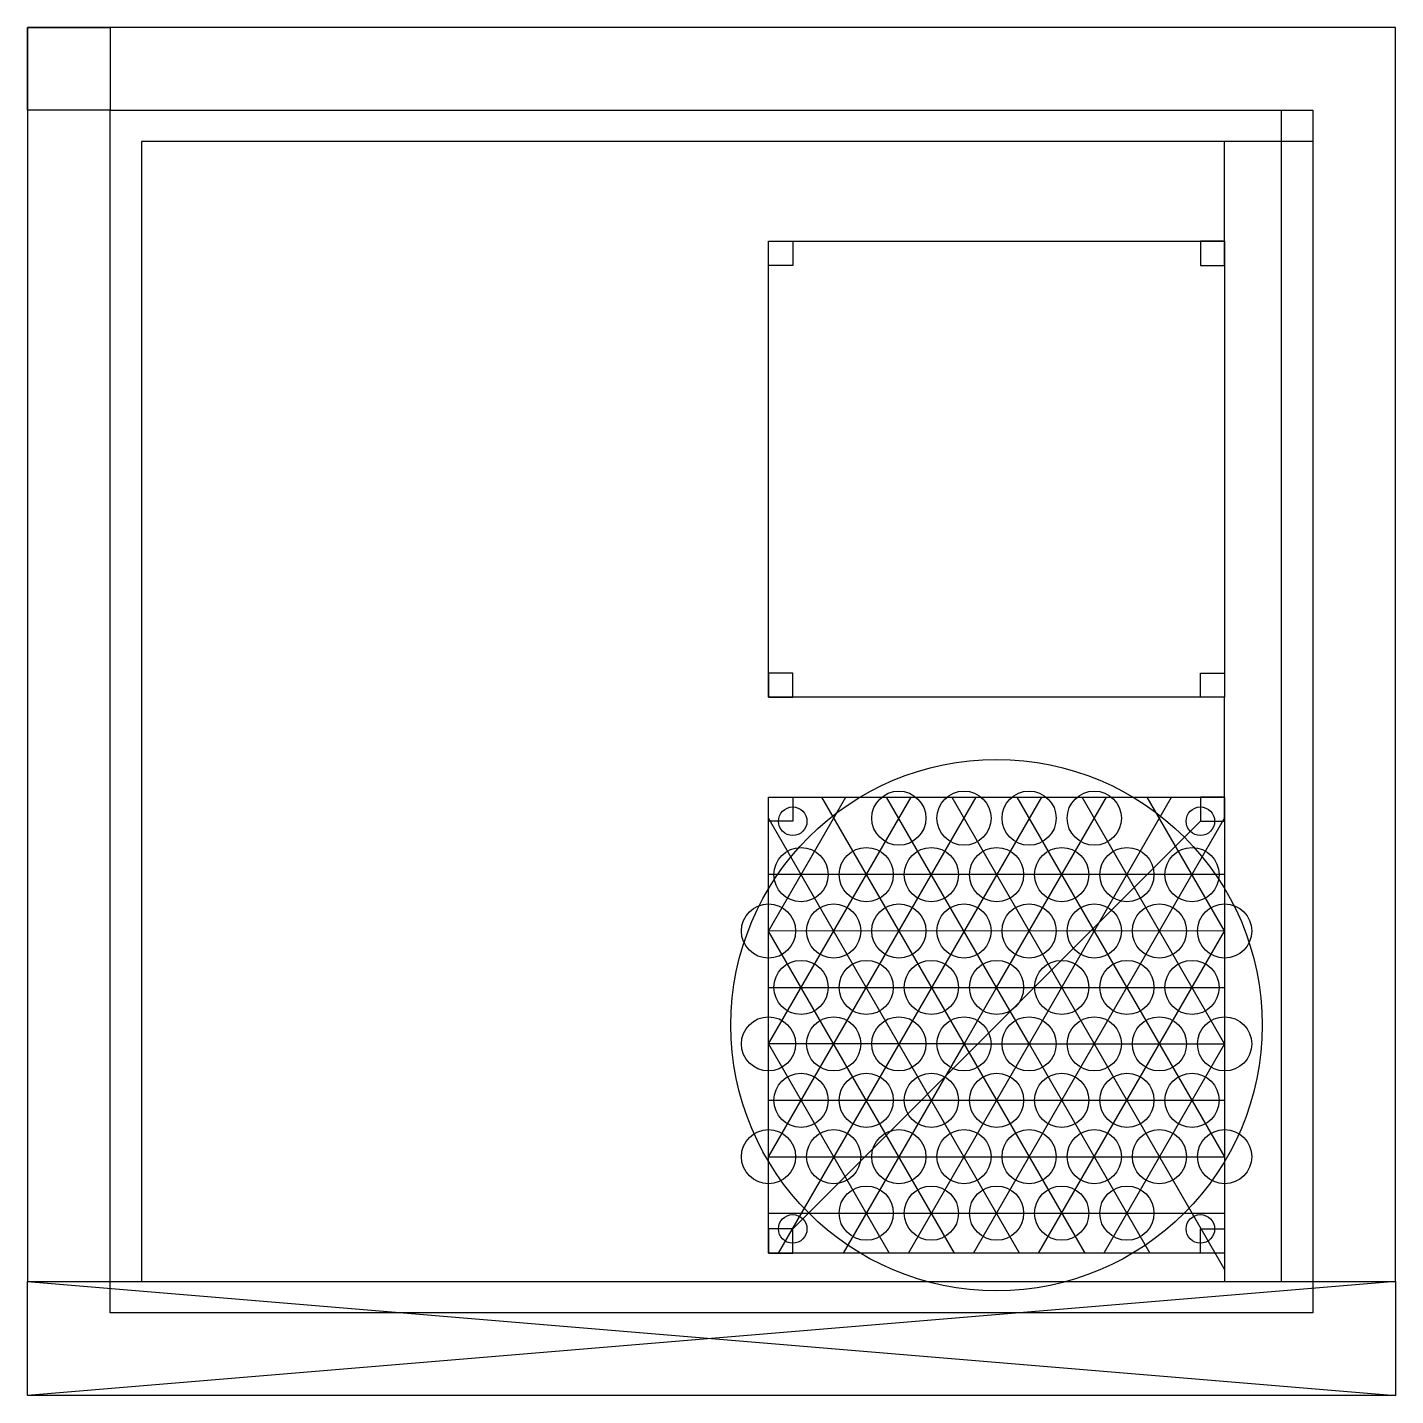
# Model space of a CAD drawing. Header units: millimetres. Extents: x -120 to 120, y -10 to 230.
import ezdxf

# ---------------------------------------------------------------- set-up
doc = ezdxf.new("R2010")
doc.units = ezdxf.units.MM
doc.layers.get('0').update_dxf_attribs({"linetype": 'CONTINUOUS'})

msp = doc.modelspace()

# ---------------------------------------------------------------- linework, layer by layer
for p, q in [((120, 230), (-120, 230)), ((-120, 230), (-120, 10)), ((120, 10), (120, 230)), ((90, 192.5), (90, 210)), ((90, 95), (90, 112.5)), ((10, 31.91), (46.43, 95)), ((10, 51.7), (35, 95)), ((10, 71.49), (23.57, 95)), ((57.86, 95), (11.67, 15)), ((19.29, 95), (65.47, 15)), ((50, 61.6), (30.72, 95)), ((34.53, 15), (80.71, 95)), ((42.14, 95), (90, 12.11)), ((50, 61.6), (69.28, 95)), ((53.57, 95), (90, 31.91)), ((90, 51.7), (65, 95)), ((90, 71.5), (76.43, 95)), ((54.05, 15), (10, 91.29)), ((45.95, 15), (90, 91.29)), ((14.25, 19.25), (85.75, 90.75)), ((90, 81.39), (10, 81.39)), ((90, 71.5), (10, 71.49)), ((42.62, 15), (10, 71.49)), ((57.38, 15), (90, 71.49)), ((10, 61.6), (90, 61.6)), ((44.29, 51.7), (10, 51.7)), ((10, 51.7), (31.19, 15)), ((44.29, 51.7), (23.1, 15)), ((55.71, 51.7), (76.9, 15)), ((55.71, 51.7), (90, 51.7)), ((90, 51.7), (68.81, 15)), ((10, 41.8), (90, 41.8)), ((10, 31.91), (90, 31.91)), ((10, 22.01), (90, 22.01)), ((90, 15), (90, 10)), ((-120, 10), (120, -10)), ((120, 10), (-120, -10))]:
    msp.add_line(p, q)
for points in [[(-105.5, 215.5), (-120, 215.5), (-120, 230), (-105.5, 230)], [(-105.5, 215.5), (105.5, 215.5), (105.5, 210), (100, 210), (-100, 210), (-100, 10), (100, 10), (100, 210), (100, 215.5), (105.5, 215.5), (105.5, 4.5), (-105.5, 4.5)], [(10, 192.5), (90, 192.5), (85.75, 192.5), (85.75, 188.25), (90, 188.25), (90, 192.5), (90, 112.5), (85.75, 112.5), (85.75, 116.75), (90, 116.75), (90, 112.5), (10, 112.5)], [(10, 192.5), (14.25, 192.5), (14.25, 188.25), (10, 188.25)], [(10, 112.5), (14.25, 112.5), (14.25, 116.75), (10, 116.75)], [(10, 95), (90, 95), (85.75, 95), (85.75, 90.75), (90, 90.75), (90, 95), (90, 15), (85.75, 15), (85.75, 19.25), (90, 19.25), (90, 15), (10, 15)], [(10, 95), (14.25, 95), (14.25, 90.75), (10, 90.75)], [(55.71, 51.7), (50, 61.6), (44.29, 51.7)], [(10, 15), (14.25, 15), (14.25, 19.25), (10, 19.25)], [(-120, 10), (120, 10), (120, -10), (-120, -10)]]:
    msp.add_lwpolyline(points, close=True)
for centre, radius in [((50, 55), 46.6), ((32.86, 91.29), 4.75), ((44.29, 91.29), 4.75), ((55.71, 91.29), 4.75), ((67.14, 91.29), 4.75), ((14.25, 90.75), 2.5), ((85.75, 90.75), 2.5), ((15.71, 81.39), 4.75), ((27.14, 81.39), 4.75), ((38.57, 81.39), 4.75), ((50, 81.39), 4.75), ((61.43, 81.39), 4.75), ((72.86, 81.39), 4.75), ((84.29, 81.39), 4.75), ((10, 71.49), 4.75), ((21.43, 71.5), 4.75), ((32.86, 71.5), 4.75), ((44.29, 71.5), 4.75), ((55.71, 71.5), 4.75), ((67.14, 71.5), 4.75), ((78.57, 71.5), 4.75), ((90, 71.5), 4.75), ((15.71, 61.6), 4.75), ((27.14, 61.6), 4.75), ((38.57, 61.6), 4.75), ((50, 61.6), 4.75), ((61.43, 61.6), 4.75), ((72.86, 61.6), 4.75), ((84.29, 61.6), 4.75), ((10, 51.7), 4.75), ((21.43, 51.7), 4.75), ((32.86, 51.7), 4.75), ((44.29, 51.7), 4.75), ((55.71, 51.7), 4.75), ((67.14, 51.7), 4.75), ((78.57, 51.7), 4.75), ((90, 51.7), 4.75), ((15.71, 41.8), 4.75), ((27.14, 41.8), 4.75), ((38.57, 41.8), 4.75), ((50, 41.8), 4.75), ((61.43, 41.8), 4.75), ((72.86, 41.8), 4.75), ((84.29, 41.8), 4.75), ((10, 31.91), 4.75), ((21.43, 31.91), 4.75), ((32.86, 31.91), 4.75), ((44.29, 31.91), 4.75), ((55.71, 31.91), 4.75), ((67.14, 31.91), 4.75), ((78.57, 31.91), 4.75), ((90, 31.91), 4.75), ((27.14, 22.01), 4.75), ((38.57, 22.01), 4.75), ((50, 22.01), 4.75), ((61.43, 22.01), 4.75), ((72.86, 22.01), 4.75), ((14.25, 19.25), 2.5), ((85.75, 19.25), 2.5)]:
    msp.add_circle(centre, radius)

doc.saveas('drawing.dxf')
